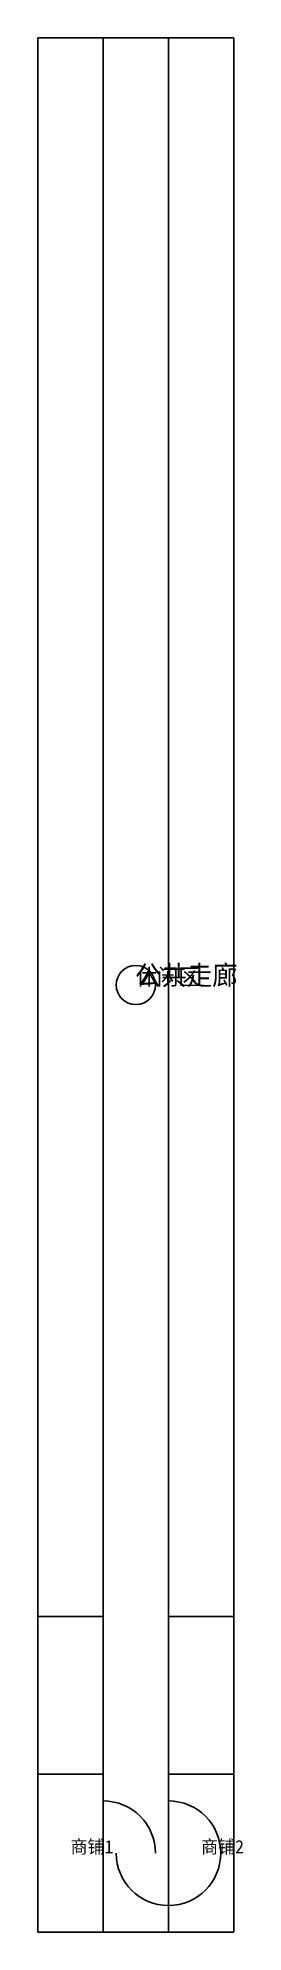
# Model space of a CAD drawing. Header units: millimetres. Extents: x 0 to 3143, y 0 to 29000.
import ezdxf

# ---------------------------------------------------------------- set-up
doc = ezdxf.new("R2010")
doc.units = ezdxf.units.MM
for name, color, linetype in [('DOOR', 3, 'CONTINUOUS'), ('FURNITURE', 6, 'CONTINUOUS'), ('TEXT', 2, 'CONTINUOUS'), ('WALL', 7, 'CONTINUOUS'), ('WINDOW', 5, 'CONTINUOUS')]:
    doc.layers.add(name, color=color, linetype=linetype)

msp = doc.modelspace()

# ---------------------------------------------------------------- linework, layer by layer
at = {"layer": 'DOOR'}
for centre, start in [((1000, 1208), 0), ((2000, 1208), 180)]:
    msp.add_arc(centre, 800, start, 90, dxfattribs=at)
at = {"layer": 'FURNITURE'}
msp.add_circle((1500, 14500), 300, dxfattribs=at)
at = {"layer": 'WALL'}
for p, q in [((3000, 29000), (0, 29000)), ((0, 29000), (0, 0)), ((1000, 0), (1000, 29000)), ((2000, 0), (2000, 29000)), ((3000, 0), (3000, 29000)), ((0, 4834), (1000, 4834)), ((2000, 4834), (3000, 4834)), ((0, 2417), (1000, 2417)), ((2000, 2417), (3000, 2417)), ((0, 0), (3000, 0))]:
    msp.add_line(p, q, dxfattribs=at)
at = {"layer": 'WINDOW'}
for p, q in [((0, 700), (0, 1700)), ((0, 500), (0, 1500)), ((3000, 700), (3000, 1700)), ((3000, 500), (3000, 1500))]:
    msp.add_line(p, q, dxfattribs=at)

# ---------------------------------------------------------------- texts
at = {"layer": 'TEXT'}
for s, height, p in [('公共走廊', 300, (1500, 14500)), ('休闲区', 250, (1500, 14500)), ('商铺1', 200, (500, 1208)), ('商铺2', 200, (2500, 1208))]:
    msp.add_text(s, height=height, dxfattribs=at).set_placement(p)

doc.saveas('drawing.dxf')
